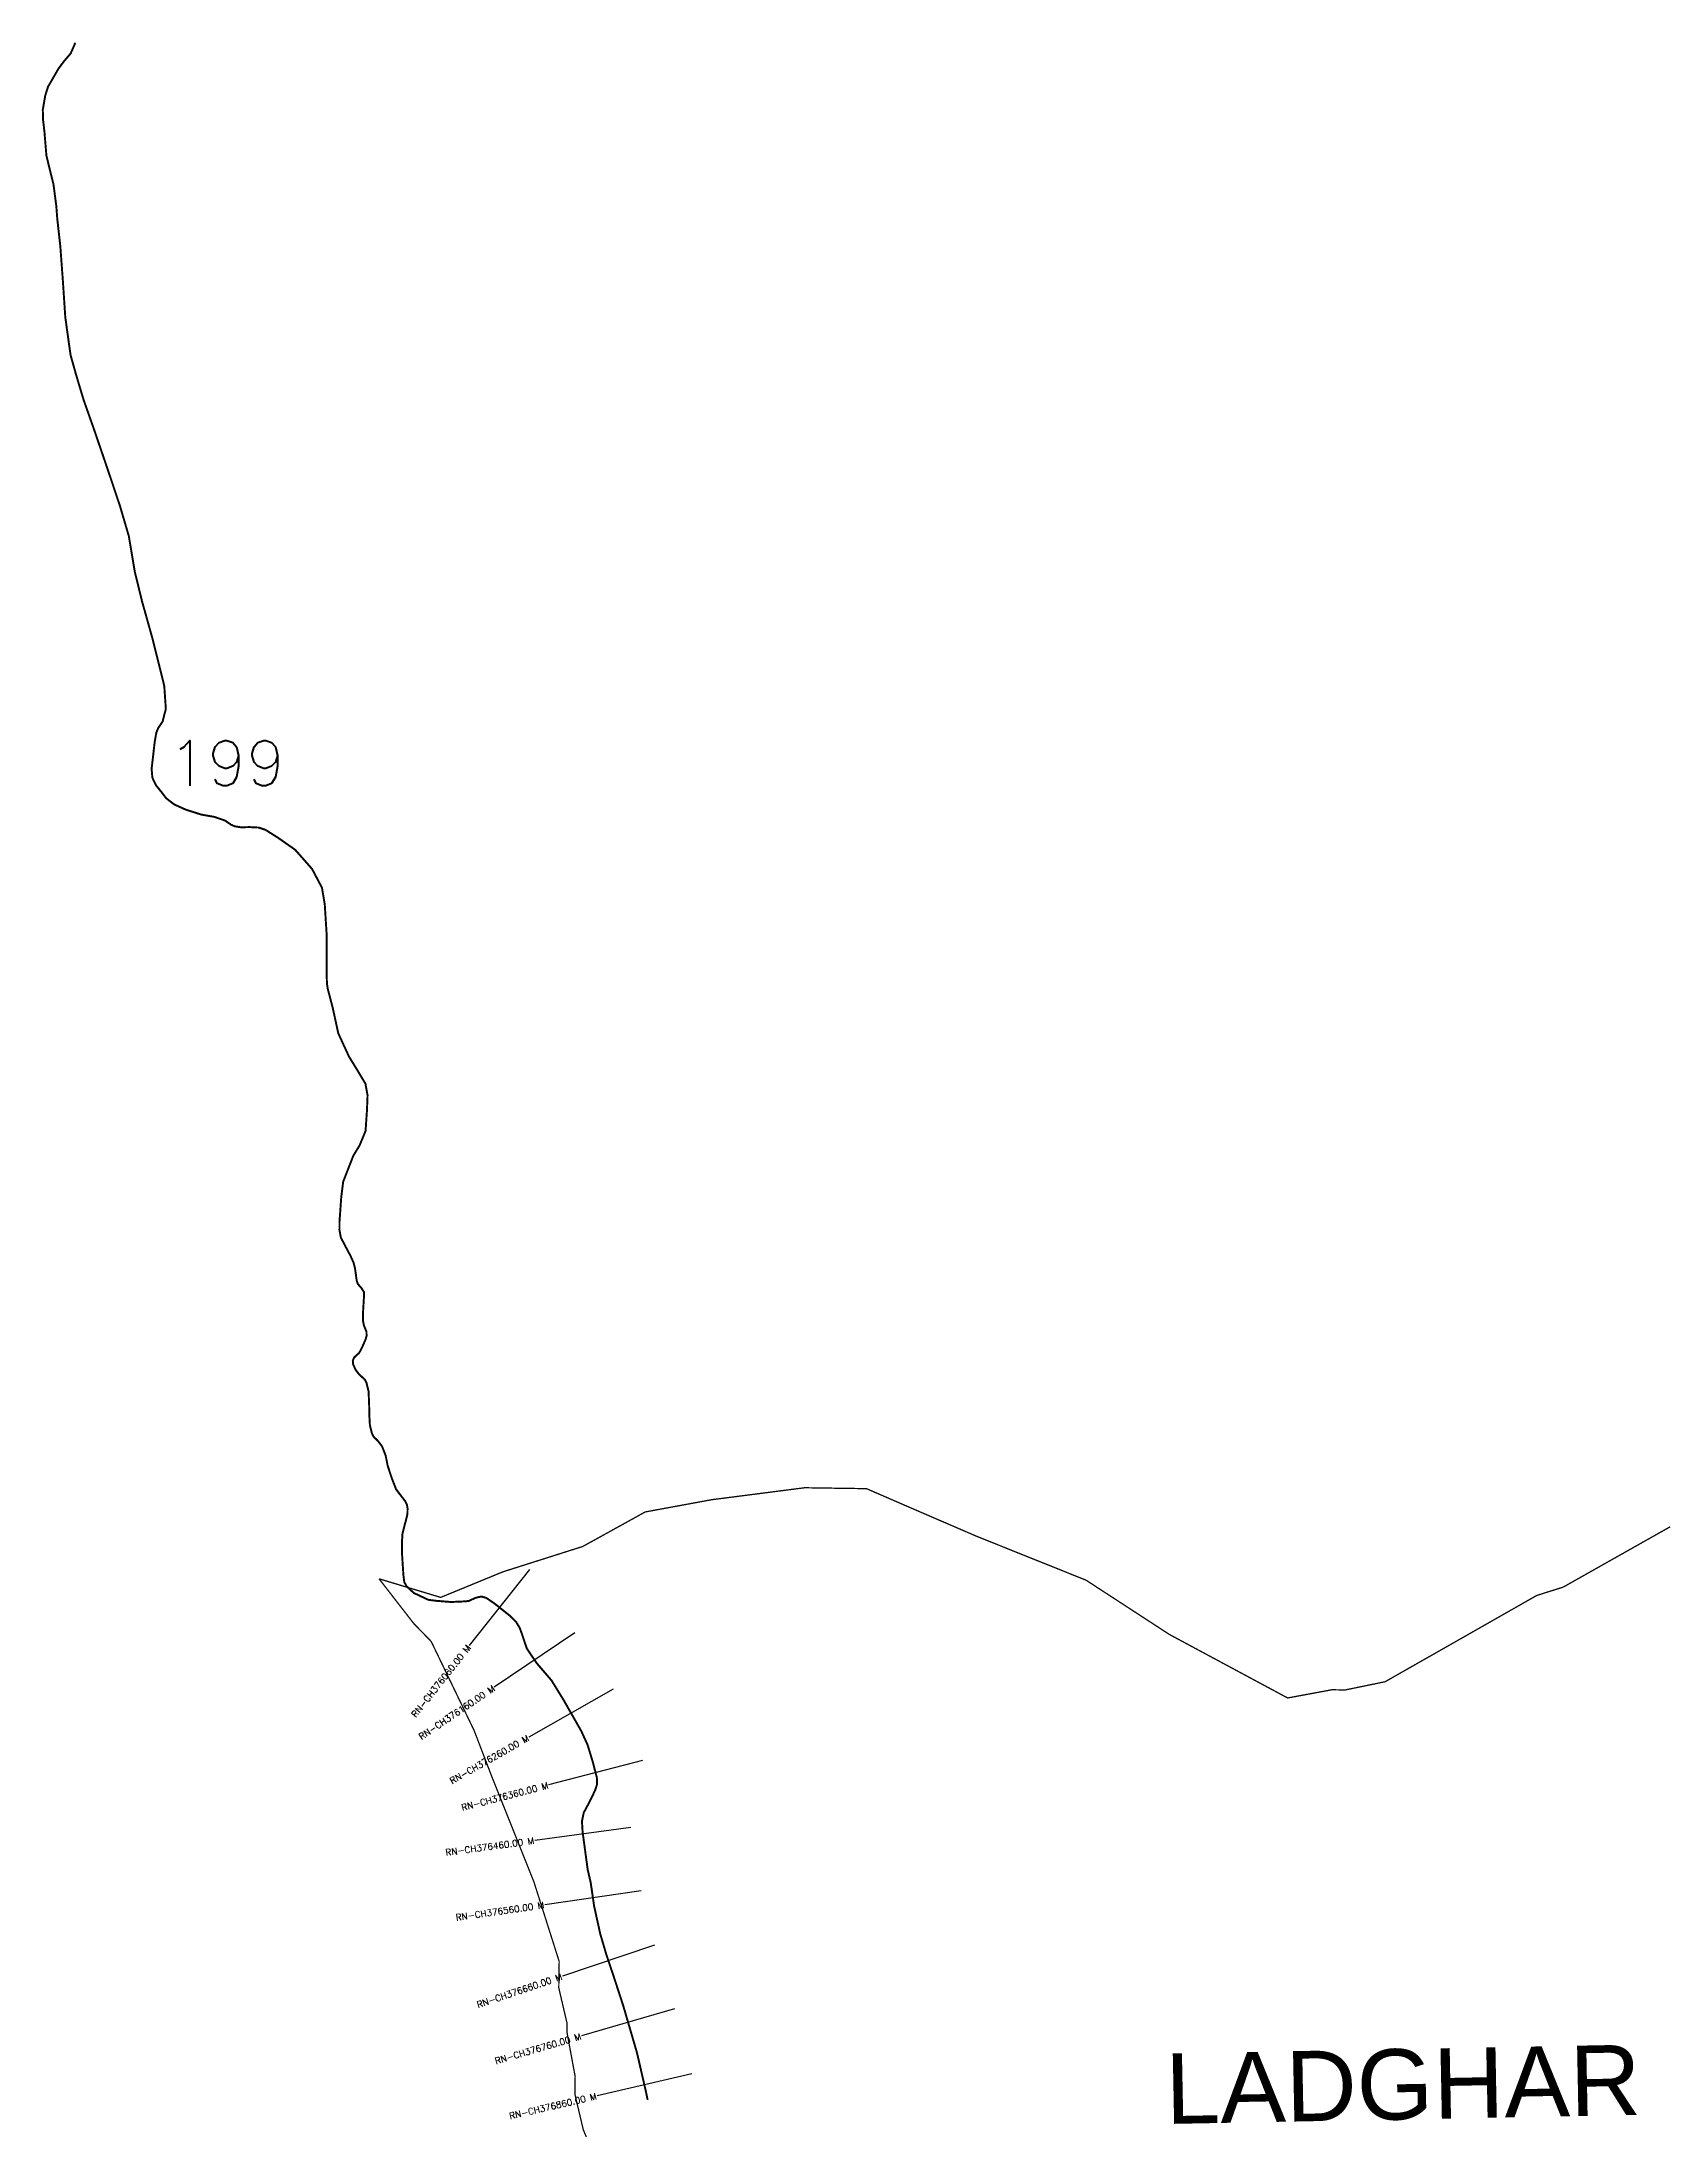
# Model space of a CAD drawing. Header units: metres. Extents: x 301053 to 305735, y 1958614 to 1963772.
# Drawn here: x 301053 to 303561, y 1960545 to 1963772 of the extents above; entities that cross this region are included whole.
import ezdxf
from ezdxf.enums import TextEntityAlignment as Align

# ---------------------------------------------------------------- set-up
doc = ezdxf.new("R2010")
doc.units = ezdxf.units.M
doc.header["$MEASUREMENT"] = 0
for name, color, linetype in [('CS', 134, 'Continuous'), ('CSMark', 6, 'Continuous'), ('NATURALLY PROTECTED', 3, 'Continuous'), ('VILLAGE NAME', 250, 'Continuous')]:
    doc.layers.add(name, color=color, linetype=linetype)
doc.styles.get("Standard").update_dxf_attribs({"font": 'simplex.shx'})

msp = doc.modelspace()

# ---------------------------------------------------------------- linework, layer by layer
at = {"color": 6, "const_width": 2, "flags": 128}
for points in [[(301574.5, 1961397.1), (301669.7, 1961368.4), (301765.8, 1961407.9), (301889.2, 1961447.1), (301985.6, 1961500.4), (302088.2, 1961519.3), (302231.9, 1961537.8), (302327.4, 1961536.4), (302420.6, 1961496), (302497.8, 1961462.7), (302666.6, 1961395), (302795.2, 1961311.2), (302978, 1961213), (303046.5, 1961225.7), (303067, 1961225.4), (303074.2, 1961226.9), (303128.6, 1961238.1), (303176.9, 1961265.6), (303225.8, 1961293.4), (303275.5, 1961321.7), (303362.6, 1961371.3), (303403.7, 1961384.3), (303568.9, 1961477.5)], [(301929.4, 1960449.9), (301889.9, 1960546.1), (301877, 1960600.8), (301877.4, 1960628.1), (301864.7, 1960696.6), (301864.9, 1960710.2), (301852.1, 1960765), (301852.7, 1960806), (301833.1, 1960867.7), (301813.5, 1960929.4), (301747.6, 1961094.2), (301721.3, 1961162.8), (301655, 1961300.3), (301628.1, 1961328), (301574.5, 1961397.1), (301574.5, 1961397.1)]]:
    msp.add_lwpolyline(points, dxfattribs=at)
at = {"layer": 'CS'}
for p, q in [((301807.1, 1961411.6), (301713.8, 1961294.1)), ((301876.8, 1961313.7), (301752.5, 1961229.7)), ((301936.3, 1961226.5), (301805.9, 1961152.5)), ((301981.5, 1961116.6), (301836.4, 1961078.6)), ((301963.6, 1961012.9), (301815, 1960992.8)), ((301979.1, 1960914.8), (301830.6, 1960893.4)), ((301999.8, 1960831.1), (301857.7, 1960783.2)), ((302031.1, 1960732.9), (301887.1, 1960690.8)), ((302057.4, 1960632.1), (301911.3, 1960598.3))]:
    msp.add_line(p, q, dxfattribs=at)
at = {"layer": 'NATURALLY PROTECTED', "const_width": 3, "flags": 128}
msp.add_lwpolyline([(301104.8, 1963770.4), (301104.3, 1963768), (301098.1, 1963753.8), (301088.5, 1963742.6), (301079.3, 1963730.4), (301063.3, 1963702.7), (301058.9, 1963689.3), (301055, 1963666.7), (301055.5, 1963650.7), (301057.6, 1963632.4), (301060.6, 1963595.8), (301071.5, 1963551.8), (301075.9, 1963518), (301077.5, 1963497.2), (301082, 1963457), (301085.9, 1963404.5), (301089.8, 1963345.9), (301097.9, 1963287.9), (301106.2, 1963258.3), (301117.9, 1963219.1), (301135, 1963170.5), (301155.9, 1963109.3), (301174.1, 1963055.1), (301187.9, 1963008.2), (301197.1, 1962953.3), (301208.3, 1962907.4), (301224.7, 1962849), (301242.7, 1962776.5), (301245.1, 1962741.1), (301240, 1962721.4), (301233.2, 1962711.3), (301230.4, 1962704.4), (301227.9, 1962690.1), (301225.1, 1962665.6), (301223.1, 1962648.6), (301224.3, 1962634.8), (301229.9, 1962623.1), (301239.5, 1962611.2), (301245.7, 1962603), (301258.1, 1962593.5), (301275.8, 1962585.5), (301300, 1962577.8), (301320, 1962574.3), (301336.6, 1962568.6), (301345.8, 1962562.2), (301351.7, 1962559.7), (301361.1, 1962558.2), (301374.4, 1962558.5), (301388.6, 1962557.8), (301399.2, 1962554.2), (301418.6, 1962541.9), (301445.1, 1962523.3), (301471.1, 1962493.7), (301486.3, 1962464.8), (301490.6, 1962439), (301493.4, 1962394.4), (301493.4, 1962333.9), (301494, 1962316.6), (301495.2, 1962308.8), (301502.9, 1962279.2), (301511.5, 1962239.8), (301528.1, 1962203.8), (301542, 1962181.2), (301553.4, 1962162.2), (301556.7, 1962144.2), (301555.8, 1962121), (301553.6, 1962089), (301544.4, 1962066.7), (301534.8, 1962051), (301519, 1962010.5), (301516.1, 1961987.3), (301513.4, 1961949.3), (301513.3, 1961936), (301515.5, 1961924.2), (301523.1, 1961909.8), (301530.6, 1961895.6), (301535.4, 1961884.7), (301537.4, 1961876.1), (301540, 1961857.4), (301541.9, 1961852.3), (301547.4, 1961846.1), (301551, 1961840.3), (301551.3, 1961835.4), (301550.7, 1961825.8), (301549.8, 1961810.1), (301549.5, 1961796.2), (301551.2, 1961788.2), (301555, 1961779), (301555.2, 1961772.5), (301553.9, 1961767.6), (301547.9, 1961753.8), (301543.7, 1961746.1), (301536.2, 1961739.3), (301533.9, 1961734.4), (301534.4, 1961728.6), (301538, 1961720.4), (301543.1, 1961713.6), (301552.7, 1961704.6), (301555, 1961700.2), (301558.3, 1961686.6), (301559.1, 1961667.2), (301559.6, 1961646.9), (301560.3, 1961634.3), (301563.3, 1961622.3), (301566.3, 1961616.4), (301572.3, 1961610.6), (301579, 1961602), (301584.6, 1961587.7), (301587.8, 1961571.8), (301594.1, 1961552.6), (301600.7, 1961535.6), (301607, 1961527.2), (301614.6, 1961517.4), (301617.5, 1961511.6), (301618.5, 1961505.9), (301618.3, 1961496.7), (301615.4, 1961485.4), (301613.3, 1961477.3), (301610.7, 1961467.1), (301610.1, 1961458.1), (301610, 1961434.8), (301612, 1961403.7), (301613.4, 1961392.2), (301617, 1961385.5), (301628.2, 1961375.2), (301650.5, 1961364.7), (301663.9, 1961363), (301685.6, 1961361.3), (301706.7, 1961362.2), (301713.2, 1961362.9), (301723.2, 1961367.6), (301732.4, 1961369.8), (301740.1, 1961367.6), (301752.4, 1961359.2), (301776.5, 1961340.1), (301786.4, 1961330.2), (301791.8, 1961321.2), (301795.2, 1961311.8), (301802.7, 1961289.5), (301817.9, 1961266.9), (301840.9, 1961240.1), (301859.5, 1961209.9), (301887.1, 1961161.4), (301896.6, 1961140.5), (301904.4, 1961114.9), (301910.9, 1961090.1), (301911.2, 1961079.6), (301908.4, 1961070.8), (301900.8, 1961054.8), (301895.7, 1961045.2), (301890.6, 1961035.6), (301887.9, 1961022.5), (301888.9, 1961006), (301896.7, 1960948.1), (301901.5, 1960927.2), (301906.6, 1960891.9), (301916.1, 1960848.7), (301925.4, 1960817.1), (301936.6, 1960783.7), (301951.7, 1960737.4), (301972.9, 1960664.8), (301986.1, 1960607.5), (301989.4, 1960592)], dxfattribs=at)

# ---------------------------------------------------------------- texts
at = {"insert": (301249.4, 1962692.4), "char_height": 70, "attachment_point": 1}
msp.add_mtext_dynamic_manual_height_columns('199', width=95.172, gutter_width=1, heights=[0], dxfattribs=at)
at = {"layer": 'CSMark'}
for s, rotation, p in [('RN-CH376060.00 M', 51.5674, (301713.2, 1961293.3)), ('RN-CH376160.00 M', 34.0346, (301751.7, 1961229.2)), ('RN-CH376260.00 M', 29.5538, (301805, 1961152.1)), ('RN-CH376360.00 M', 14.6735, (301835.4, 1961078.3)), ('RN-CH376460.00 M', 7.6953, (301814, 1960992.6)), ('RN-CH376560.00 M', 8.1953, (301829.6, 1960893.3)), ('RN-CH376660.00 M', 18.6596, (301856.7, 1960782.8)), ('RN-CH376760.00 M', 16.308, (301886.2, 1960690.5)), ('RN-CH376860.00 M', 13.034, (301910.3, 1960598))]:
    msp.add_text(s, height=10, rotation=rotation, dxfattribs=at).set_placement(p, align=Align.MIDDLE_RIGHT)
at = {"layer": 'VILLAGE NAME', "insert": (302788.1, 1960663.5), "char_height": 108.748, "attachment_point": 1, "rotation": 1.1028}
msp.add_mtext_dynamic_manual_height_columns('{\\fArial|b0|i0|c0|p34;LADGHAR}', width=1571.314, gutter_width=543.7, heights=[0], dxfattribs=at)

doc.saveas('drawing.dxf')
